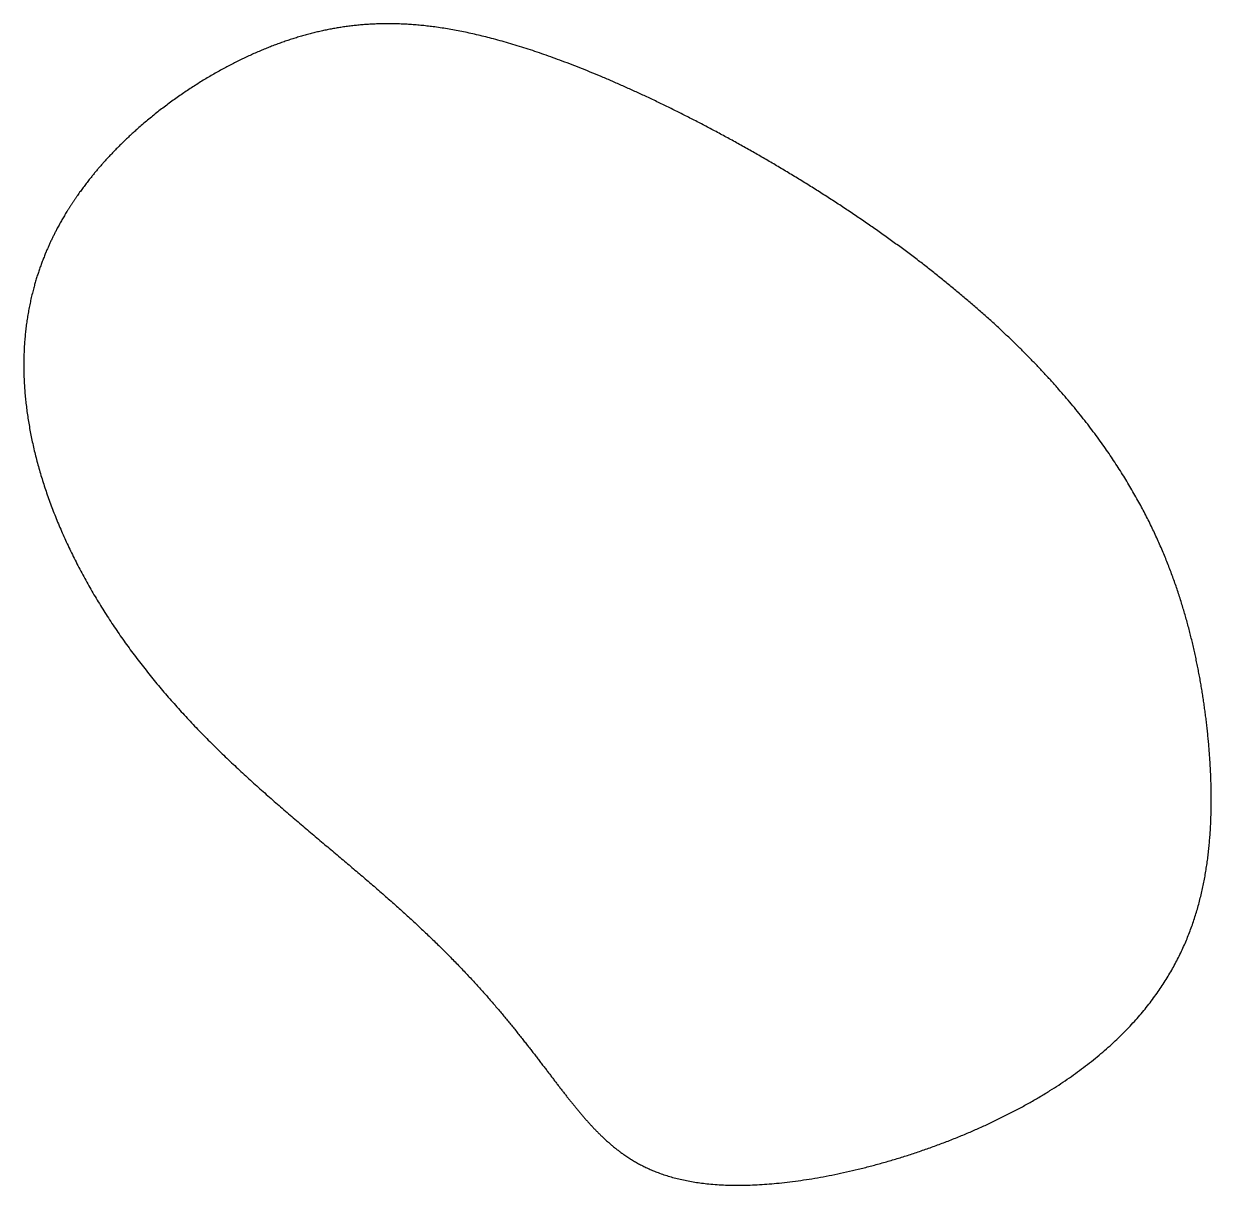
# Model space of a CAD drawing. Header units: millimetres. Extents: x 1.3 to 10.5, y -11.37 to -2.37.
import ezdxf

# ---------------------------------------------------------------- set-up
doc = ezdxf.new("R2010")
doc.units = ezdxf.units.MM
doc.layers.get('0').update_dxf_attribs({"linetype": 'CONTINUOUS'})

msp = doc.modelspace()

# ---------------------------------------------------------------- linework, layer by layer
msp.add_open_spline([(1.6702, -3.7585), (1.7162, -3.6884), (1.8146, -3.5514), (1.9804, -3.3553), (2.2323, -3.1151), (2.5811, -2.8566), (2.9472, -2.6459), (3.3181, -2.4885), (3.69, -2.3889), (4.0694, -2.3502), (4.4674, -2.3739), (4.8957, -2.4596), (5.3623, -2.605), (5.866, -2.8059), (6.398, -3.0561), (6.9441, -3.3483), (7.4873, -3.6746), (8.0096, -4.027), (8.4947, -4.398), (8.9304, -4.7812), (9.3094, -5.1715), (9.6285, -5.5652), (9.8882, -5.9598), (10.0922, -6.3547), (10.2466, -6.7503), (10.3597, -7.1489), (10.4393, -7.5533), (10.4901, -7.9656), (10.5109, -8.3862), (10.4916, -8.8126), (10.412, -9.2383), (10.2494, -9.6543), (9.9847, -10.0497), (9.6093, -10.413), (9.1325, -10.7324), (8.5844, -10.9976), (8.0057, -11.1994), (7.4411, -11.3309), (6.9308, -11.3879), (6.5031, -11.3693), (6.165, -11.2783), (5.9007, -11.1218), (5.6825, -10.9098), (5.4792, -10.6542), (5.266, -10.3679), (5.0277, -10.0638), (4.7561, -9.7529), (4.4497, -9.4429), (4.1122, -9.1368), (3.7514, -8.8313), (3.3779, -8.5198), (3.0042, -8.1943), (2.6432, -7.8473), (2.307, -7.4742), (2.0057, -7.0753), (1.7478, -6.6552), (1.5404, -6.221), (1.3895, -5.7812), (1.3007, -5.3445), (1.2795, -4.9179), (1.3305, -4.5069), (1.4308, -4.1946), (1.5387, -3.9716), (1.6243, -3.8285), (1.6702, -3.7585)], degree=5)

doc.saveas('drawing.dxf')
